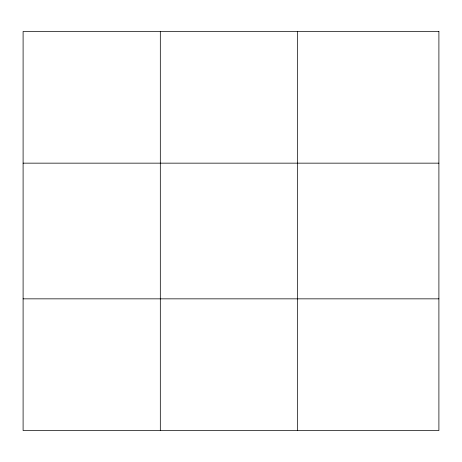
<?xml version="1.0" encoding="UTF-8"?>
<svg xmlns="http://www.w3.org/2000/svg" width="462" height="462" viewBox="0 0 462 462"><rect width="100%" height="100%" fill="white"/><g stroke="black" fill="none" stroke-linecap="round" stroke-linejoin="round"><path stroke-width="0.69" d="M160.314 31.451L160.314 430.549M297.528 31.451L297.528 430.549M23.1 163.155L438.9 163.155M23.1 298.845L438.9 298.845M438.9 31.451L438.9 430.549L23.1 430.549L23.1 31.451L438.9 31.451"/></g></svg>
